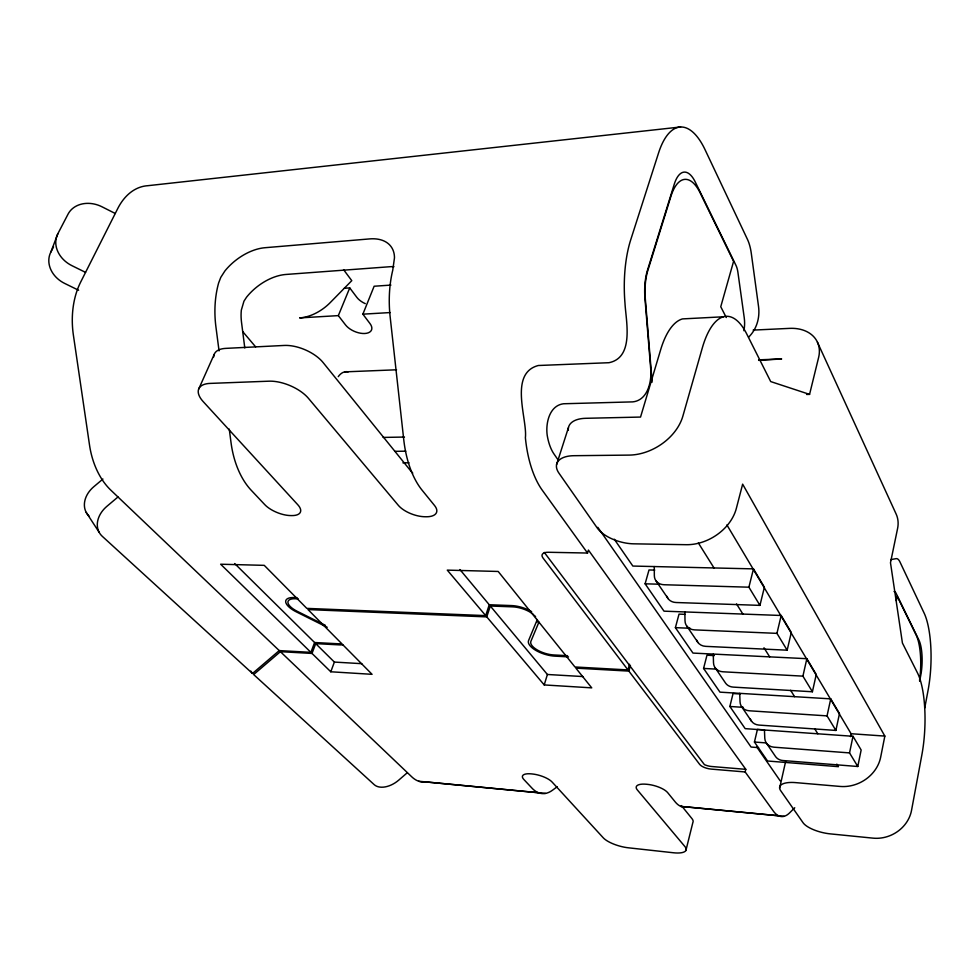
<?xml version="1.0" encoding="UTF-8"?>
<svg xmlns="http://www.w3.org/2000/svg" width="980" height="980" viewBox="0 0 980 980"><rect width="100%" height="100%" fill="white"/><g stroke="black" fill="none" stroke-linecap="round" stroke-linejoin="round"><path stroke-width="1.47" d="M924.74 708.001L928.121 690.03A57.759 16.966 -88 0 0 924.116 613.076L899.91 561.859A21.658 6.591 -88.8 0 0 896.137 558.649L890.673 559.629M919.632 681.284L920.759 675.367A26.252 7.705 -88 0 0 918.897 640.038L895.965 593.072A10.866 3.32 -88.6 0 0 894.054 591.553M753.155 330.101L789.525 328.374A39.347 28.408 -26.7 0 1 818.606 357.516L809.566 394.377L770.709 381.575L746.711 333.923A81.463 31.581 89 0 0 702.317 347.912L682.876 416.108A46.464 33.59 -31.7 0 1 629.172 455.1L573.9 455.7A30.319 15.239 17.2 0 0 558.955 473.169L597.261 528.012A29.082 13.977 16.3 0 0 633.656 543.827L686.208 544.696A43.402 33.136 -31 0 0 736.36 508.351L742.644 484.157L884.842 736.09L880.665 757.197A35.133 30.625 -27.4 0 1 840.117 786.438L795.576 782.616A23.373 8.636 13.6 0 0 780.656 790.639L803.024 822.686A22.687 8.073 13.4 0 0 830.342 833.882L873.033 838.145A33.369 29.853 -25.7 0 0 911.523 810.423L921.837 755.029A62.365 18.424 -87.4 0 0 917.464 672.88L902.421 643.027L890.489 562.753L897.594 528.465A34.729 27.465 -24.1 0 0 896.1 513.961L817.43 342.216M896.333 600.691L897.227 596.306L916.165 635.077A37.032 10.964 -88 0 1 919.534 680.389M766.593 743.391L775.682 756.756A11.919 10.266 -31.7 0 0 782.898 760.529L857.782 766.495L861.151 750.006L852.992 736.286L745.18 728.642L729.867 706.47L733.052 693.546L740.243 693.987M857.782 766.495L849.538 752.91L852.992 736.286M850.493 736.629L851.093 733.726L726.903 524.925M750.264 718.891A12.324 10.413 -32.1 0 0 758.937 725.077L835.891 730.431L839.48 713.562L830.746 698.863L719.969 692.149L703.579 668.433L706.972 655.216L714.371 655.583M835.891 730.431L827.047 715.878L830.746 698.863M715.29 667.992L725.715 683.317A12.764 10.559 -32.5 0 0 733.273 687.115L812.408 691.758L816.254 674.485L806.859 658.695L692.97 653.084L675.392 627.653L679.03 614.117L685.106 614.35M812.408 691.758L802.914 676.139L806.859 658.695M779.615 788.165L785.617 761.583M696.694 640.111A13.23 10.694 -32.9 0 0 705.735 646.359L787.161 650.193L791.289 632.492L781.183 615.489L664.011 611.165L645.11 583.811L649.005 569.968L654.738 570.103M787.161 650.193L776.944 633.362L781.183 615.489M794.755 807.74L789.721 812.763A60.491 21.425 -86.6 0 1 773.33 811.048L745.168 771.958L745.792 769.337L588.417 550.074L587.522 553.038L548.212 552.267A11.013 5.022 17.4 0 0 542.957 557.902L627.96 669.916L629.54 664.244M836.822 764.118L838.427 766.679L767.548 761.007L754.441 742.032L757.43 729.402L764.437 729.892L764.792 738.332A12.079 10.327 -31.9 0 0 773.869 747.177L849.538 752.91M666.865 596.257A13.732 10.817 -33.2 0 0 676.102 602.516L759.941 605.371L764.388 587.24L753.473 568.878L632.847 566.06L614.276 539.208M759.941 605.371L748.904 587.192L753.473 568.878M685.914 850.456L692.848 822.551A20.188 6.97 15.3 0 0 691.941 818.606L681.418 805.609M745.168 771.958L711.1 769.092A9.249 3.454 14.8 0 1 699.647 764.376L628.866 671.104L630.446 665.445M544.219 684.934L547.391 674.485L490.319 606.02L486.766 616.885L544.219 684.934L591.736 687.862L575.897 668.152L628.866 671.104M556.567 464.606L568.449 427.599M234.661 563.537L314.592 642.525L310.893 652.349L220.659 564.223L264.245 565.35L306.814 608.384L485.688 615.612L489.253 604.746L459.926 569.564M330.787 671.778L334.376 662.076L315.707 643.627L312.007 653.439L330.787 671.778L372.069 674.326L308.014 609.585L486.766 616.885M78.621 290.252L64.705 283.441A26.485 21.903 24.6 0 1 50.874 252.032L57.845 233.742L68.061 214.118A26.803 21.879 25.7 0 1 101.994 206.792L115.248 213.481M343.563 269.659L351.771 280.66L330.26 302.575A34.876 21.389 -37.6 0 1 299.647 317.9L338.333 315.621L345.536 324.931A14.97 7.914 22.8 0 0 364.829 333.494A14.97 7.914 22.8 0 0 369.987 323.572L362.882 314.163L374.14 286.233L390.922 285.094M338.333 315.621L349.738 287.9L344.311 288.267M538.951 622.067L530.915 641.263A17.126 7.068 17.1 0 0 537.089 649.85A17.126 7.068 17.1 0 0 553.945 654.971L567.543 655.681M198.646 389.158L214.204 354.38M50.874 252.032L53.557 246.862M407.386 772.644L398.787 780.092A20.311 12.716 -37 0 1 374.201 784.649L253.661 674.558L280.39 651.676L312.007 653.439M117.98 496.983L106.93 506.293A25.48 19.551 -30.2 0 0 102.3 536.33L252.485 673.493L279.239 650.585L310.893 652.349M102.925 479.049L93.835 486.693A25.125 19.502 -29.7 0 0 89.388 516.485M557.228 786.769L552.389 790.284A56.227 26.57 -85.6 0 1 532.067 788.214L523.798 779.431A15.68 5.427 16.9 0 1 531.074 773.857L531.993 773.943A15.68 5.427 16.9 0 1 552.108 782.04L603.251 837.802A20.029 6.566 15.9 0 0 628.327 847.798L673.419 852.759A20.36 6.738 15.4 0 0 684.959 846.622L637.306 789.892A16.317 5.794 15.5 0 1 646.163 784.233L647.143 784.319A16.317 5.807 15.5 0 1 667.711 792.685L675.073 801.75A58.751 23.643 -86.2 0 0 686.956 806.993L784.098 816.303M680.61 126.984L147.686 185.71A68.919 45.141 81.5 0 0 117.674 208.679L80.666 282.081A70.131 47.775 83.3 0 0 73.377 335.05L89.511 445.006A68.759 46.991 87.2 0 0 110.863 490.196L279.239 650.585M362.882 314.163L390.187 312.559M723.387 316.785L682.533 318.904A80.47 32.818 88.9 0 0 660.667 349.701L640.54 417.064L585.746 418.301A29.951 15.643 17.2 0 0 568.351 430.392M344.642 371.873L396.545 369.791M758.74 359.832L781.66 358.95L758.618 360.346M806.577 394.462L809.566 394.377M383.131 437.423L404.471 437.055M395.087 451.327L405.769 451.18M402.915 462.842L409.027 462.781M645.11 583.811L658.744 584.202M748.904 587.192L664.085 584.741A13.928 10.866 -33.3 0 1 654.334 575.591L654.285 566.562M297.062 597.665L294.025 597.543A18.816 7.326 20.4 0 0 285.731 602.112A18.816 7.326 20.4 0 0 296.413 611.924L327.222 627.274M489.253 604.746L511.585 605.579A20.078 8.502 17.6 0 1 531.626 611.643M298.251 598.866L295.225 598.755A16.464 6.407 20.4 0 0 287.961 602.749A16.464 6.407 20.4 0 0 297.283 611.336L325.446 625.363M490.319 606.02L512.626 606.853A17.567 7.436 17.6 0 1 533.402 614.497M675.392 627.653L690.128 628.266M776.944 633.362L694.6 629.883A13.414 10.743 -33 0 1 685.008 620.781L684.861 611.937M314.592 642.525L338.026 643.75A16.023 6.101 19.9 0 0 341.236 643.639M315.707 643.627L339.129 644.865A18.314 6.983 19.9 0 0 342.792 644.742M568.498 656.87L554.901 656.147A19.576 8.073 17.1 0 1 535.668 650.304A19.576 8.073 17.1 0 1 528.588 640.504L536.575 621.283A17.567 7.436 17.6 0 0 536.721 619.225M703.579 668.433L716.49 669.132M802.914 676.139L722.922 671.79A12.936 10.609 -32.7 0 1 713.501 662.762L713.269 654.089M627.96 669.916L574.954 666.976L498.183 571.463L447.284 570.127L485.688 615.612M334.376 662.076L361.841 663.681M547.391 674.485L582.953 676.555M729.867 706.47L743.404 707.352M827.047 715.878L749.271 710.782A12.495 10.474 -32.3 0 1 740.035 701.839L739.716 693.35M851.093 733.726L884.842 736.09M754.441 742.032L766.164 742.914M758.52 747.617L751.072 747.054L597.812 527.326M745.792 769.337L711.737 766.519A9.237 3.467 14.8 0 1 704.412 764.633L544.292 552.414M418.73 781.244L538.498 792.734M680.794 806.381L778.5 815.752M545.431 793.408L426.227 781.979A54.108 28.763 -85 0 1 411.759 776.822L280.39 651.676M85.554 272.379L71.957 265.678A26.987 22.185 25.1 0 1 57.845 233.742M242.795 331.693L255.633 346.859M349.738 287.9L356.793 297.295A14.835 8.061 23 0 0 365.271 303.653M587.522 553.038L542.259 490.196A79.404 37.399 88.9 0 1 525.39 437.729C527.546 419.195 508.461 373.392 538.29 365.503L608.948 362.71C634.636 357.455 625.852 320.582 624.983 303.224A83.888 35.011 87.3 0 1 630.777 239.622L658.56 152.978A82.026 32.769 86.3 0 1 705.061 149.707L747.507 239.488A27.66 10.4 87.3 0 1 751.317 253.502L758.52 306.348A39.678 35.77 55 0 1 748.634 337.145M558.306 460.22L553.97 453.961A36.064 16.979 88.9 0 1 547.22 435.377C545.505 423.385 549.327 405.524 563.549 403.76L632.823 401.874C647.755 400.244 651.786 381.624 650.745 369.227L644.975 298.594A38.098 15.888 87.3 0 1 647.498 270.149L674.252 184.252A37.265 14.872 86.3 0 1 695.249 181.962L735.943 265.323A13.965 5.317 87.5 0 1 737.916 272.379L744.224 317.643A40.413 36.187 54.8 0 1 743.906 330.726M756.854 747.115L780.166 780.815M250.819 671.067L252.485 673.493M656.098 581.005L668.189 598.755M686.796 626.11L698.005 642.586M741.823 706.997L751.55 721.292M86.24 512.442L99.139 532.275M698.36 542.957L714.016 567.959M736.519 603.913L742.889 614.08M763.984 647.78L769.68 656.87M790.615 690.312L794.596 696.67M814.698 728.777L817.835 733.787M726.29 317.545L720.753 306.74L733.591 261.341L700.173 192.925A51.94 20.776 86.6 0 0 670.847 196.539L647.854 270.407A38.085 15.876 87.3 0 0 645.318 298.729L652.129 382.127M219.055 350.901L215.918 326.83A73.684 45.19 84.7 0 1 218.626 282.963L220.782 277.365L224.91 270.946A41.724 24.843 -38.4 0 1 264.931 247.72L369.607 238.912A43.23 26.717 -36.6 0 1 394.475 257.85L392.747 270.235A78.02 41.344 86 0 0 390.15 316.773L403.76 439.763A76.44 40.523 88.5 0 0 422.098 490.196L434.52 505.484A20.898 9.58 19.8 0 1 426.263 516.766L425.1 516.754A20.898 9.58 19.9 0 1 398.297 505.3L308.431 398.321A30.074 14.394 22.9 0 0 269.035 381.183L210.173 383.401A29.621 13.745 23.6 0 0 203.203 401.616L297.834 504.798A20.127 8.685 21.7 0 1 291.856 515.59L290.791 515.578A20.115 8.673 21.7 0 1 264.772 504.639L251.162 490.196A72.214 44.37 87.9 0 1 231.035 442.642L229.259 429.105M244.792 347.961L241.509 322.212A33.467 20.519 84.7 0 1 241.325 310.146L243.959 301.179L246.556 297.185A40.989 24.941 -38.5 0 1 285.952 274.461L389.526 266.756A42.446 26.791 -36.6 0 1 393.96 266.695M412.752 473.083A20.666 9.849 20 0 1 410.865 471.074L323.094 362.539A29.719 14.798 23.2 0 0 284.225 345.45L225.743 348.378A29.29 14.136 23.9 0 0 213.75 356.867M537.359 622.067A17.015 7.215 17.1 0 1 537.518 620.083M534.272 615.293A17.567 7.436 17.6 0 1 535.644 616.91M338.247 376.651A23.655 13.647 87.4 0 1 348.219 371.837"/></g></svg>
